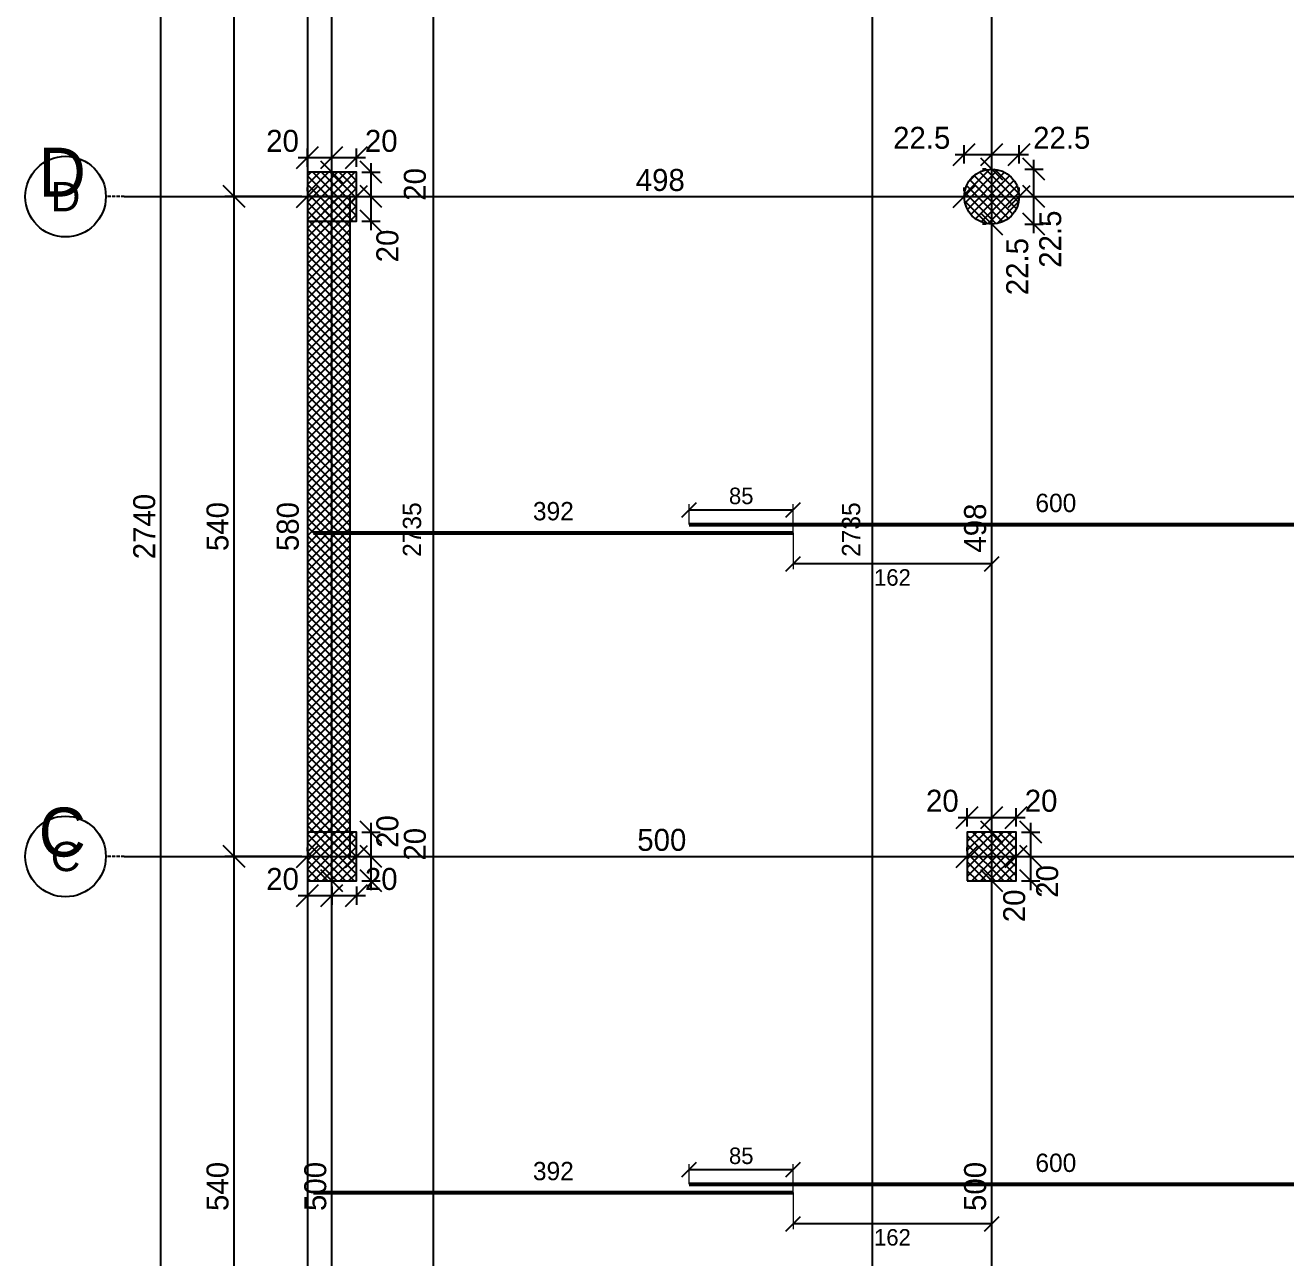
# Model space of a CAD drawing. Header units: centimetres. Extents: x -231 to 7431, y -4464 to 7215.
# Drawn here: x -231 to 801, y -3378 to -2370 of the extents above; entities that cross this region are included whole.
import ezdxf
from ezdxf.enums import TextEntityAlignment as Align

# ---------------------------------------------------------------- set-up
doc = ezdxf.new("R2010")
doc.units = ezdxf.units.CM
doc.linetypes.add('DASHDOT', pattern=[3.556, 2.54, -0.508, 0, -0.508])
for name, color, linetype in [('AXIS', 8, 'Continuous'), ('COLUMN', 3, 'Continuous'), ('FW_AXIS', 7, 'Continuous'), ('FW_COLUMN_HATCH', 8, 'Continuous'), ('FW_DIM', 7, 'Continuous'), ('FW_WALL_HATCH', 8, 'Continuous'), ('REB_TOP_MESH_X', 5, 'Continuous'), ('REB_TOP_MESH_X_AXDIM', 5, 'Continuous'), ('REB_TOP_MESH_X_LAP', 5, 'Continuous'), ('REB_TOP_MESH_X_RANGE', 5, 'Continuous'), ('SLAB', 7, 'Continuous'), ('WALL', 4, 'Continuous')]:
    doc.layers.add(name, color=color, linetype=linetype)
doc.styles.add('REBAR_TXT', font='arial.ttf')
doc.dimstyles.new('FW_DIM', dxfattribs={"dimtxt": 18, "dimasz": 9, "dimexe": 7.5, "dimexo": 4.5, "dimgap": 4.5, "dimtad": 1, "dimdec": 0, "dimtxsty": 'Standard', "dimtsz": 9, "dimcen": 2.5, "dimdle": 7.5, "dimclrd": 256, "dimclre": 256, "dimclrt": 7, "dimazin": 3, "dimtfac": 1, "dimtmove": 2, "dimatfit": 3})
doc.dimstyles.new('REBAR LAP', dxfattribs={"dimtxt": 13.5, "dimasz": 2.5, "dimexe": 4.5, "dimexo": 0, "dimgap": 4.5, "dimtad": 1, "dimdec": 0, "dimtxsty": 'Standard', "dimtsz": 6, "dimcen": 2.5, "dimclrd": 6, "dimclre": 6, "dimclrt": 7, "dimazin": 3, "dimtfac": 1, "dimtmove": 2, "dimatfit": 3, "dimlwd": 25, "dimlwe": 18})
doc.dimstyles.new('REBAR M-200', dxfattribs={"dimtxt": 15, "dimasz": 15, "dimexe": 25, "dimexo": 12.5, "dimgap": 10, "dimtad": 1, "dimdec": 0, "dimtxsty": 'Standard', "dimblk": 'NONE', "dimcen": 50, "dimse1": 1, "dimse2": 1, "dimclrd": 6, "dimclre": 6, "dimclrt": 7, "dimazin": 3, "dimtfac": 1, "dimtmove": 2, "dimatfit": 3, "dimldrblk": 'NONE', "dimlwd": 53})
doc.dimstyles.new('REBAR RANGE', dxfattribs={"dimtxt": 15, "dimasz": 2.5, "dimexe": 0, "dimexo": 0, "dimgap": 10, "dimtad": 1, "dimdec": 0, "dimtxsty": 'Standard', "dimtsz": 7.5, "dimcen": 2.5, "dimse1": 1, "dimse2": 1, "dimclrd": 6, "dimclre": 6, "dimclrt": 7, "dimazin": 3, "dimtfac": 1, "dimtmove": 2, "dimatfit": 3, "dimlwd": 25})

# ---------------------------------------------------------------- blocks, each defined once
blk = doc.blocks.new('*D1113')
at = {"color": 6, "lineweight": 53}
blk.add_line((5, -2785), (397.5, -2785), dxfattribs=at)
at = {"layer": 'Defpoints'}
for p in [(5, -2785), (5, -2785), (397.5, -2785)]:
    blk.add_point(p, dxfattribs=at)
at = {"layer": 'REB_TOP_MESH_X', "color": 7, "insert": (201.25, -2767.5), "char_height": 15, "attachment_point": 5}
blk.add_mtext('392', dxfattribs=at)
blk = doc.blocks.new('_NONE')
blk = doc.blocks.new('*D1114')
at = {"color": 6, "lineweight": 53}
blk.add_line((312.5, -2778.25), (912.5, -2778.25), dxfattribs=at)
at = {"layer": 'Defpoints'}
for p in [(312.5, -2778.25), (312.5, -2778.25), (912.5, -2778.25)]:
    blk.add_point(p, dxfattribs=at)
at = {"layer": 'REB_TOP_MESH_X', "color": 7, "insert": (612.5, -2760.75), "char_height": 15, "attachment_point": 5}
blk.add_mtext('600', dxfattribs=at)
blk = doc.blocks.new('_OBLIQUE')
at = {"color": 0, "linetype": 'BYBLOCK'}
blk.add_line((-0.5, -0.5), (0.5, 0.5), dxfattribs=at)
blk = doc.blocks.new('*D1116')
at = {"color": 6, "lineweight": 18}
for p, q in [((312.5, -2778.25), (312.5, -2761.75)), ((397.5, -2785), (397.5, -2761.75))]:
    blk.add_line(p, q, dxfattribs=at)
at = {"color": 6, "lineweight": 25}
blk.add_line((312.5, -2766.25), (397.5, -2766.25), dxfattribs=at)
at = {"layer": 'Defpoints'}
for p in [(312.5, -2766.25), (312.5, -2778.25), (397.5, -2785)]:
    blk.add_point(p, dxfattribs=at)
at = {"layer": 'REB_TOP_MESH_X_LAP', "color": 6, "xscale": 12, "yscale": 12}
for p in [(312.5, -2766.25), (397.5, -2766.25)]:
    blk.add_blockref('_OBLIQUE', p, dxfattribs=at)
at = {"layer": 'REB_TOP_MESH_X_LAP', "color": 7, "insert": (355, -2755), "char_height": 13.5, "attachment_point": 5}
blk.add_mtext('85', dxfattribs=at)
blk = doc.blocks.new('*D1117')
at = {"color": 6, "lineweight": 18}
for p, q in [((397.5, -2785), (397.5, -2815)), ((560, -2785), (560, -2815))]:
    blk.add_line(p, q, dxfattribs=at)
at = {"color": 6, "lineweight": 25}
blk.add_line((560, -2810.5), (397.5, -2810.5), dxfattribs=at)
at = {"layer": 'Defpoints'}
for p in [(397.5, -2785), (560, -2785), (560, -2810.5)]:
    blk.add_point(p, dxfattribs=at)
at = {"layer": 'REB_TOP_MESH_X_AXDIM', "color": 6, "xscale": 12, "yscale": 12}
for p in [(397.5, -2810.5), (560, -2810.5)]:
    blk.add_blockref('_OBLIQUE', p, dxfattribs=at)
at = {"layer": 'REB_TOP_MESH_X_AXDIM', "color": 7, "insert": (478.75, -2821.75), "char_height": 13.5, "attachment_point": 5}
blk.add_mtext('162', dxfattribs=at)
blk = doc.blocks.new('*D1127')
at = {"color": 6, "lineweight": 53}
blk.add_line((5, -3325), (397.5, -3325), dxfattribs=at)
at = {"layer": 'Defpoints'}
for p in [(5, -3325), (5, -3325), (397.5, -3325)]:
    blk.add_point(p, dxfattribs=at)
at = {"layer": 'REB_TOP_MESH_X', "color": 7, "insert": (201.25, -3307.5), "char_height": 15, "attachment_point": 5}
blk.add_mtext('392', dxfattribs=at)
blk = doc.blocks.new('*D1128')
at = {"color": 6, "lineweight": 53}
blk.add_line((312.5, -3318.25), (912.5, -3318.25), dxfattribs=at)
at = {"layer": 'Defpoints'}
for p in [(312.5, -3318.25), (312.5, -3318.25), (912.5, -3318.25)]:
    blk.add_point(p, dxfattribs=at)
at = {"layer": 'REB_TOP_MESH_X', "color": 7, "insert": (612.5, -3300.75), "char_height": 15, "attachment_point": 5}
blk.add_mtext('600', dxfattribs=at)
blk = doc.blocks.new('*D1133')
at = {"color": 6, "lineweight": 18}
for p, q in [((312.5, -3318.25), (312.5, -3301.75)), ((397.5, -3325), (397.5, -3301.75))]:
    blk.add_line(p, q, dxfattribs=at)
at = {"color": 6, "lineweight": 25}
blk.add_line((312.5, -3306.25), (397.5, -3306.25), dxfattribs=at)
at = {"layer": 'Defpoints'}
for p in [(312.5, -3306.25), (312.5, -3318.25), (397.5, -3325)]:
    blk.add_point(p, dxfattribs=at)
at = {"layer": 'REB_TOP_MESH_X_LAP', "color": 6, "xscale": 12, "yscale": 12}
for p in [(312.5, -3306.25), (397.5, -3306.25)]:
    blk.add_blockref('_OBLIQUE', p, dxfattribs=at)
at = {"layer": 'REB_TOP_MESH_X_LAP', "color": 7, "insert": (355, -3295), "char_height": 13.5, "attachment_point": 5}
blk.add_mtext('85', dxfattribs=at)
blk = doc.blocks.new('*D1134')
at = {"color": 6, "lineweight": 18}
for p, q in [((397.5, -3325), (397.5, -3355)), ((560, -3325), (560, -3355))]:
    blk.add_line(p, q, dxfattribs=at)
at = {"color": 6, "lineweight": 25}
blk.add_line((560, -3350.5), (397.5, -3350.5), dxfattribs=at)
at = {"layer": 'Defpoints'}
for p in [(397.5, -3325), (560, -3325), (560, -3350.5)]:
    blk.add_point(p, dxfattribs=at)
at = {"layer": 'REB_TOP_MESH_X_AXDIM', "color": 6, "xscale": 12, "yscale": 12}
for p in [(397.5, -3350.5), (560, -3350.5)]:
    blk.add_blockref('_OBLIQUE', p, dxfattribs=at)
at = {"layer": 'REB_TOP_MESH_X_AXDIM', "color": 7, "insert": (478.75, -3361.75), "char_height": 13.5, "attachment_point": 5}
blk.add_mtext('162', dxfattribs=at)
blk = doc.blocks.new('*D1156')
at = {"color": 6, "lineweight": 25}
blk.add_line((103.125, -4150), (103.125, -1415), dxfattribs=at)
at = {"layer": 'Defpoints'}
for p in [(103.125, -1415), (103.125, -4150), (103.125, -4150)]:
    blk.add_point(p, dxfattribs=at)
at = {"layer": 'REB_TOP_MESH_X_RANGE', "color": 6, "xscale": 15, "yscale": 15, "rotation": 90}
for p in [(103.125, -1415), (103.125, -4150)]:
    blk.add_blockref('_OBLIQUE', p, dxfattribs=at)
at = {"layer": 'REB_TOP_MESH_X_RANGE', "color": 7, "insert": (85.625, -2782.5), "char_height": 15, "attachment_point": 5, "rotation": 90}
blk.add_mtext('2735', dxfattribs=at)
blk = doc.blocks.new('*D1157')
at = {"color": 6, "lineweight": 25}
blk.add_line((462.5, -4150), (462.5, -1415), dxfattribs=at)
at = {"layer": 'Defpoints'}
for p in [(462.5, -1415), (462.5, -4150), (462.5, -4150)]:
    blk.add_point(p, dxfattribs=at)
at = {"layer": 'REB_TOP_MESH_X_RANGE', "color": 6, "xscale": 15, "yscale": 15, "rotation": 90}
for p in [(462.5, -1415), (462.5, -4150)]:
    blk.add_blockref('_OBLIQUE', p, dxfattribs=at)
at = {"layer": 'REB_TOP_MESH_X_RANGE', "color": 7, "insert": (445, -2782.5), "char_height": 15, "attachment_point": 5, "rotation": 90}
blk.add_mtext('2735', dxfattribs=at)
blk = doc.blocks.new('*D1189')
for p, q in [((-7.5, -3082), (27.5, -3082)), ((0, -3074.5), (0, -3089.5)), ((20, -3074.5), (20, -3089.5))]:
    blk.add_line(p, q)
at = {"layer": 'Defpoints'}
for p in [(0, -3070), (20, -3070), (0, -3082)]:
    blk.add_point(p, dxfattribs=at)
at = {"layer": 'FW_DIM', "xscale": 18, "yscale": 18}
for p in [(0, -3082), (20, -3082)]:
    blk.add_blockref('_OBLIQUE', p, dxfattribs=at)
at = {"layer": 'FW_DIM', "color": 7, "insert": (-20.4, -3068.5), "char_height": 18, "attachment_point": 5}
blk.add_mtext('20', dxfattribs=at)
blk = doc.blocks.new('*D1190')
for p, q in [((12.5, -3082), (47.5, -3082)), ((20, -3074.5), (20, -3089.5)), ((40, -3074.5), (40, -3089.5))]:
    blk.add_line(p, q)
at = {"layer": 'Defpoints'}
for p in [(20, -3070), (40, -3070), (20, -3082)]:
    blk.add_point(p, dxfattribs=at)
at = {"layer": 'FW_DIM', "xscale": 18, "yscale": 18}
for p in [(20, -3082), (40, -3082)]:
    blk.add_blockref('_OBLIQUE', p, dxfattribs=at)
at = {"layer": 'FW_DIM', "color": 7, "insert": (60.4, -3068.5), "char_height": 18, "attachment_point": 5}
blk.add_mtext('20', dxfattribs=at)
blk = doc.blocks.new('*D1191')
for p, q in [((52, -3077.5), (52, -3042.5)), ((44.5, -3050), (59.5, -3050)), ((44.5, -3070), (59.5, -3070))]:
    blk.add_line(p, q)
at = {"layer": 'Defpoints'}
for p in [(40, -3050), (40, -3070), (52, -3070)]:
    blk.add_point(p, dxfattribs=at)
at = {"layer": 'FW_DIM', "xscale": 18, "yscale": 18, "rotation": 90}
for p in [(52, -3050), (52, -3070)]:
    blk.add_blockref('_OBLIQUE', p, dxfattribs=at)
at = {"layer": 'FW_DIM', "color": 7, "insert": (65.5, -3029.6), "char_height": 18, "attachment_point": 5, "rotation": 90}
blk.add_mtext('20', dxfattribs=at)
blk = doc.blocks.new('*D1192')
for p, q in [((52, -3057.5), (52, -3022.5)), ((44.5, -3030), (59.5, -3030)), ((44.5, -3050), (59.5, -3050))]:
    blk.add_line(p, q)
at = {"layer": 'Defpoints'}
for p in [(40, -3030), (40, -3050), (52, -3050)]:
    blk.add_point(p, dxfattribs=at)
at = {"layer": 'FW_DIM', "xscale": 18, "yscale": 18, "rotation": 90}
for p in [(52, -3030), (52, -3050)]:
    blk.add_blockref('_OBLIQUE', p, dxfattribs=at)
at = {"layer": 'FW_DIM', "color": 7, "insert": (88, -3040), "char_height": 18, "attachment_point": 5, "rotation": 90}
blk.add_mtext('20', dxfattribs=at)
blk = doc.blocks.new('*D1193')
for p, q in [((0, -2485.5), (0, -2470.5)), ((20, -2485.5), (20, -2470.5)), ((-7.5, -2478), (27.5, -2478))]:
    blk.add_line(p, q)
at = {"layer": 'Defpoints'}
for p in [(0, -2478), (0, -2490), (20, -2490)]:
    blk.add_point(p, dxfattribs=at)
at = {"layer": 'FW_DIM', "xscale": 18, "yscale": 18}
for p in [(0, -2478), (20, -2478)]:
    blk.add_blockref('_OBLIQUE', p, dxfattribs=at)
at = {"layer": 'FW_DIM', "color": 7, "insert": (-20.4, -2464.5), "char_height": 18, "attachment_point": 5}
blk.add_mtext('20', dxfattribs=at)
blk = doc.blocks.new('*D1194')
for p, q in [((20, -2485.5), (20, -2470.5)), ((40, -2485.5), (40, -2470.5)), ((12.5, -2478), (47.5, -2478))]:
    blk.add_line(p, q)
at = {"layer": 'Defpoints'}
for p in [(20, -2478), (20, -2490), (40, -2490)]:
    blk.add_point(p, dxfattribs=at)
at = {"layer": 'FW_DIM', "xscale": 18, "yscale": 18}
for p in [(20, -2478), (40, -2478)]:
    blk.add_blockref('_OBLIQUE', p, dxfattribs=at)
at = {"layer": 'FW_DIM', "color": 7, "insert": (60.4, -2464.5), "char_height": 18, "attachment_point": 5}
blk.add_mtext('20', dxfattribs=at)
blk = doc.blocks.new('*D1195')
for p, q in [((52, -2537.5), (52, -2502.5)), ((44.5, -2510), (59.5, -2510)), ((44.5, -2530), (59.5, -2530))]:
    blk.add_line(p, q)
at = {"layer": 'Defpoints'}
for p in [(40, -2510), (40, -2530), (52, -2530)]:
    blk.add_point(p, dxfattribs=at)
at = {"layer": 'FW_DIM', "xscale": 18, "yscale": 18, "rotation": 90}
for p in [(52, -2510), (52, -2530)]:
    blk.add_blockref('_OBLIQUE', p, dxfattribs=at)
at = {"layer": 'FW_DIM', "color": 7, "insert": (65.5, -2550.4), "char_height": 18, "attachment_point": 5, "rotation": 90}
blk.add_mtext('20', dxfattribs=at)
blk = doc.blocks.new('*D1196')
for p, q in [((52, -2517.5), (52, -2482.5)), ((44.5, -2490), (59.5, -2490)), ((44.5, -2510), (59.5, -2510))]:
    blk.add_line(p, q)
at = {"layer": 'Defpoints'}
for p in [(40, -2490), (40, -2510), (52, -2510)]:
    blk.add_point(p, dxfattribs=at)
at = {"layer": 'FW_DIM', "xscale": 18, "yscale": 18, "rotation": 90}
for p in [(52, -2490), (52, -2510)]:
    blk.add_blockref('_OBLIQUE', p, dxfattribs=at)
at = {"layer": 'FW_DIM', "color": 7, "insert": (88, -2500), "char_height": 18, "attachment_point": 5, "rotation": 90}
blk.add_mtext('20', dxfattribs=at)
blk = doc.blocks.new('*D1213')
for p, q in [((540, -3025.5), (540, -3010.5)), ((560, -3025.5), (560, -3010.5)), ((532.5, -3018), (567.5, -3018))]:
    blk.add_line(p, q)
at = {"layer": 'Defpoints'}
for p in [(540, -3018), (540, -3030), (560, -3030)]:
    blk.add_point(p, dxfattribs=at)
at = {"layer": 'FW_DIM', "xscale": 18, "yscale": 18}
for p in [(540, -3018), (560, -3018)]:
    blk.add_blockref('_OBLIQUE', p, dxfattribs=at)
at = {"layer": 'FW_DIM', "color": 7, "insert": (519.6, -3004.5), "char_height": 18, "attachment_point": 5}
blk.add_mtext('20', dxfattribs=at)
blk = doc.blocks.new('*D1214')
for p, q in [((560, -3025.5), (560, -3010.5)), ((580, -3025.5), (580, -3010.5)), ((552.5, -3018), (587.5, -3018))]:
    blk.add_line(p, q)
at = {"layer": 'Defpoints'}
for p in [(560, -3018), (560, -3030), (580, -3030)]:
    blk.add_point(p, dxfattribs=at)
at = {"layer": 'FW_DIM', "xscale": 18, "yscale": 18}
for p in [(560, -3018), (580, -3018)]:
    blk.add_blockref('_OBLIQUE', p, dxfattribs=at)
at = {"layer": 'FW_DIM', "color": 7, "insert": (600.4, -3004.5), "char_height": 18, "attachment_point": 5}
blk.add_mtext('20', dxfattribs=at)
blk = doc.blocks.new('*D1215')
for p, q in [((592, -3077.5), (592, -3042.5)), ((584.5, -3050), (599.5, -3050)), ((584.5, -3070), (599.5, -3070))]:
    blk.add_line(p, q)
at = {"layer": 'Defpoints'}
for p in [(580, -3050), (580, -3070), (592, -3070)]:
    blk.add_point(p, dxfattribs=at)
at = {"layer": 'FW_DIM', "xscale": 18, "yscale": 18, "rotation": 90}
for p in [(592, -3050), (592, -3070)]:
    blk.add_blockref('_OBLIQUE', p, dxfattribs=at)
at = {"layer": 'FW_DIM', "color": 7, "insert": (578.5, -3090.4), "char_height": 18, "attachment_point": 5, "rotation": 90}
blk.add_mtext('20', dxfattribs=at)
blk = doc.blocks.new('*D1216')
for p, q in [((592, -3057.5), (592, -3022.5)), ((584.5, -3030), (599.5, -3030)), ((584.5, -3050), (599.5, -3050))]:
    blk.add_line(p, q)
at = {"layer": 'Defpoints'}
for p in [(580, -3030), (580, -3050), (592, -3050)]:
    blk.add_point(p, dxfattribs=at)
at = {"layer": 'FW_DIM', "xscale": 18, "yscale": 18, "rotation": 90}
for p in [(592, -3030), (592, -3050)]:
    blk.add_blockref('_OBLIQUE', p, dxfattribs=at)
at = {"layer": 'FW_DIM', "color": 7, "insert": (605.5, -3070.4), "char_height": 18, "attachment_point": 5, "rotation": 90}
blk.add_mtext('20', dxfattribs=at)
blk = doc.blocks.new('*D1217')
for p, q in [((530, -2475.5), (567.5, -2475.5)), ((537.5, -2483), (537.5, -2468)), ((560, -2483), (560, -2468))]:
    blk.add_line(p, q)
at = {"layer": 'Defpoints'}
for p in [(537.5, -2475.5), (537.5, -2487.5), (560, -2487.5)]:
    blk.add_point(p, dxfattribs=at)
at = {"layer": 'FW_DIM', "xscale": 18, "yscale": 18}
for p in [(537.5, -2475.5), (560, -2475.5)]:
    blk.add_blockref('_OBLIQUE', p, dxfattribs=at)
at = {"layer": 'FW_DIM', "color": 7, "insert": (502.7, -2462), "char_height": 18, "attachment_point": 5}
blk.add_mtext('22.5', dxfattribs=at)
blk = doc.blocks.new('*D1218')
for p, q in [((552.5, -2475.5), (590, -2475.5)), ((560, -2483), (560, -2468)), ((582.5, -2483), (582.5, -2468))]:
    blk.add_line(p, q)
at = {"layer": 'Defpoints'}
for p in [(560, -2475.5), (560, -2487.5), (582.5, -2487.5)]:
    blk.add_point(p, dxfattribs=at)
at = {"layer": 'FW_DIM', "xscale": 18, "yscale": 18}
for p in [(560, -2475.5), (582.5, -2475.5)]:
    blk.add_blockref('_OBLIQUE', p, dxfattribs=at)
at = {"layer": 'FW_DIM', "color": 7, "insert": (617.3, -2462), "char_height": 18, "attachment_point": 5}
blk.add_mtext('22.5', dxfattribs=at)
blk = doc.blocks.new('*D1219')
for p, q in [((594.5, -2540), (594.5, -2502.5)), ((587, -2510), (602, -2510)), ((587, -2532.5), (602, -2532.5))]:
    blk.add_line(p, q)
at = {"layer": 'Defpoints'}
for p in [(582.5, -2510), (582.5, -2532.5), (594.5, -2532.5)]:
    blk.add_point(p, dxfattribs=at)
at = {"layer": 'FW_DIM', "xscale": 18, "yscale": 18, "rotation": 90}
for p in [(594.5, -2510), (594.5, -2532.5)]:
    blk.add_blockref('_OBLIQUE', p, dxfattribs=at)
at = {"layer": 'FW_DIM', "color": 7, "insert": (581, -2567.3), "char_height": 18, "attachment_point": 5, "rotation": 90}
blk.add_mtext('22.5', dxfattribs=at)
blk = doc.blocks.new('*D1220')
for p, q in [((594.5, -2517.5), (594.5, -2480)), ((587, -2487.5), (602, -2487.5)), ((587, -2510), (602, -2510))]:
    blk.add_line(p, q)
at = {"layer": 'Defpoints'}
for p in [(582.5, -2487.5), (582.5, -2510), (594.5, -2510)]:
    blk.add_point(p, dxfattribs=at)
at = {"layer": 'FW_DIM', "xscale": 18, "yscale": 18, "rotation": 90}
for p in [(594.5, -2487.5), (594.5, -2510)]:
    blk.add_blockref('_OBLIQUE', p, dxfattribs=at)
at = {"layer": 'FW_DIM', "color": 7, "insert": (608, -2544.8), "char_height": 18, "attachment_point": 5, "rotation": 90}
blk.add_mtext('22.5', dxfattribs=at)
blk = doc.blocks.new('*D1331')
for p, q in [((0, -3045.5), (0, -3042.5)), ((40, -3045.5), (40, -3042.5)), ((-7.5, -3050), (47.5, -3050))]:
    blk.add_line(p, q)
at = {"layer": 'Defpoints'}
for p in [(0, -3050), (0, -3050), (40, -3050)]:
    blk.add_point(p, dxfattribs=at)
at = {"layer": 'FW_DIM', "xscale": 18, "yscale": 18}
for p in [(0, -3050), (40, -3050)]:
    blk.add_blockref('_OBLIQUE', p, dxfattribs=at)
blk = doc.blocks.new('*D1332')
for p, q in [((40, -3045.5), (40, -3042.5)), ((540, -3045.5), (540, -3042.5)), ((32.5, -3050), (547.5, -3050))]:
    blk.add_line(p, q)
at = {"layer": 'Defpoints'}
for p in [(40, -3050), (40, -3050), (540, -3050)]:
    blk.add_point(p, dxfattribs=at)
at = {"layer": 'FW_DIM', "xscale": 18, "yscale": 18}
for p in [(40, -3050), (540, -3050)]:
    blk.add_blockref('_OBLIQUE', p, dxfattribs=at)
at = {"layer": 'FW_DIM', "color": 7, "insert": (290, -3036.5), "char_height": 18, "attachment_point": 5}
blk.add_mtext('500', dxfattribs=at)
blk = doc.blocks.new('*D1333')
for p, q in [((540, -3045.5), (540, -3042.5)), ((580, -3045.5), (580, -3042.5)), ((532.5, -3050), (587.5, -3050))]:
    blk.add_line(p, q)
at = {"layer": 'Defpoints'}
for p in [(540, -3050), (540, -3050), (580, -3050)]:
    blk.add_point(p, dxfattribs=at)
at = {"layer": 'FW_DIM', "xscale": 18, "yscale": 18}
for p in [(540, -3050), (580, -3050)]:
    blk.add_blockref('_OBLIQUE', p, dxfattribs=at)
blk = doc.blocks.new('*D1334')
for p, q in [((580, -3045.5), (580, -3042.5)), ((1087.5, -3045.5), (1087.5, -3042.5)), ((572.5, -3050), (1095, -3050))]:
    blk.add_line(p, q)
at = {"layer": 'Defpoints'}
for p in [(580, -3050), (580, -3050), (1087.5, -3050)]:
    blk.add_point(p, dxfattribs=at)
at = {"layer": 'FW_DIM', "xscale": 18, "yscale": 18}
for p in [(580, -3050), (1087.5, -3050)]:
    blk.add_blockref('_OBLIQUE', p, dxfattribs=at)
at = {"layer": 'FW_DIM', "color": 7, "insert": (833.75, -3036.5), "char_height": 18, "attachment_point": 5}
blk.add_mtext('508', dxfattribs=at)
blk = doc.blocks.new('*D1340')
for p, q in [((0, -2505.5), (0, -2502.5)), ((40, -2505.5), (40, -2502.5)), ((-7.5, -2510), (47.5, -2510))]:
    blk.add_line(p, q)
at = {"layer": 'Defpoints'}
for p in [(0, -2510), (0, -2510), (40, -2510)]:
    blk.add_point(p, dxfattribs=at)
at = {"layer": 'FW_DIM', "xscale": 18, "yscale": 18}
for p in [(0, -2510), (40, -2510)]:
    blk.add_blockref('_OBLIQUE', p, dxfattribs=at)
blk = doc.blocks.new('*D1341')
for p, q in [((40, -2505.5), (40, -2502.5)), ((537.5, -2505.5), (537.5, -2502.5)), ((32.5, -2510), (545, -2510))]:
    blk.add_line(p, q)
at = {"layer": 'Defpoints'}
for p in [(40, -2510), (40, -2510), (537.5, -2510)]:
    blk.add_point(p, dxfattribs=at)
at = {"layer": 'FW_DIM', "xscale": 18, "yscale": 18}
for p in [(40, -2510), (537.5, -2510)]:
    blk.add_blockref('_OBLIQUE', p, dxfattribs=at)
at = {"layer": 'FW_DIM', "color": 7, "insert": (288.75, -2496.5), "char_height": 18, "attachment_point": 5}
blk.add_mtext('498', dxfattribs=at)
blk = doc.blocks.new('*D1342')
for p, q in [((537.5, -2505.5), (537.5, -2502.5)), ((582.5, -2505.5), (582.5, -2502.5)), ((530, -2510), (590, -2510))]:
    blk.add_line(p, q)
at = {"layer": 'Defpoints'}
for p in [(537.5, -2510), (537.5, -2510), (582.5, -2510)]:
    blk.add_point(p, dxfattribs=at)
at = {"layer": 'FW_DIM', "xscale": 18, "yscale": 18}
for p in [(537.5, -2510), (582.5, -2510)]:
    blk.add_blockref('_OBLIQUE', p, dxfattribs=at)
blk = doc.blocks.new('*D1343')
for p, q in [((582.5, -2505.5), (582.5, -2502.5)), ((1087.5, -2505.5), (1087.5, -2502.5)), ((575, -2510), (1095, -2510))]:
    blk.add_line(p, q)
at = {"layer": 'Defpoints'}
for p in [(582.5, -2510), (582.5, -2510), (1087.5, -2510)]:
    blk.add_point(p, dxfattribs=at)
at = {"layer": 'FW_DIM', "xscale": 18, "yscale": 18}
for p in [(582.5, -2510), (1087.5, -2510)]:
    blk.add_blockref('_OBLIQUE', p, dxfattribs=at)
at = {"layer": 'FW_DIM', "color": 7, "insert": (835, -2496.5), "char_height": 18, "attachment_point": 5}
blk.add_mtext('505', dxfattribs=at)
blk = doc.blocks.new('*D1374')
for p, q in [((20, -3577.5), (20, -3062.5)), ((15.5, -3070), (12.5, -3070)), ((15.5, -3570), (12.5, -3570))]:
    blk.add_line(p, q)
at = {"layer": 'Defpoints'}
for p in [(20, -3070), (20, -3570), (20, -3570)]:
    blk.add_point(p, dxfattribs=at)
at = {"layer": 'FW_DIM', "xscale": 18, "yscale": 18, "rotation": 90}
for p in [(20, -3070), (20, -3570)]:
    blk.add_blockref('_OBLIQUE', p, dxfattribs=at)
at = {"layer": 'FW_DIM', "color": 7, "insert": (6.5, -3320), "char_height": 18, "attachment_point": 5, "rotation": 90}
blk.add_mtext('500', dxfattribs=at)
blk = doc.blocks.new('*D1375')
for p, q in [((20, -3077.5), (20, -2482.5)), ((15.5, -2490), (12.5, -2490)), ((15.5, -3070), (12.5, -3070))]:
    blk.add_line(p, q)
at = {"layer": 'Defpoints'}
for p in [(20, -2490), (20, -3070), (20, -3070)]:
    blk.add_point(p, dxfattribs=at)
at = {"layer": 'FW_DIM', "xscale": 18, "yscale": 18, "rotation": 90}
for p in [(20, -2490), (20, -3070)]:
    blk.add_blockref('_OBLIQUE', p, dxfattribs=at)
at = {"layer": 'FW_DIM', "color": 7, "insert": (-16, -2780), "char_height": 18, "attachment_point": 5, "rotation": 90}
blk.add_mtext('580', dxfattribs=at)
blk = doc.blocks.new('*D1376')
for p, q in [((15.5, -1990), (12.5, -1990)), ((20, -2497.5), (20, -1982.5)), ((15.5, -2490), (12.5, -2490))]:
    blk.add_line(p, q)
at = {"layer": 'Defpoints'}
for p in [(20, -1990), (20, -2490), (20, -2490)]:
    blk.add_point(p, dxfattribs=at)
at = {"layer": 'FW_DIM', "xscale": 18, "yscale": 18, "rotation": 90}
for p in [(20, -1990), (20, -2490)]:
    blk.add_blockref('_OBLIQUE', p, dxfattribs=at)
at = {"layer": 'FW_DIM', "color": 7, "insert": (6.5, -2240), "char_height": 18, "attachment_point": 5, "rotation": 90}
blk.add_mtext('500', dxfattribs=at)
blk = doc.blocks.new('*D1383')
for p, q in [((560, -3577.5), (560, -3062.5)), ((555.5, -3070), (552.5, -3070)), ((555.5, -3570), (552.5, -3570))]:
    blk.add_line(p, q)
at = {"layer": 'Defpoints'}
for p in [(560, -3070), (560, -3570), (560, -3570)]:
    blk.add_point(p, dxfattribs=at)
at = {"layer": 'FW_DIM', "xscale": 18, "yscale": 18, "rotation": 90}
for p in [(560, -3070), (560, -3570)]:
    blk.add_blockref('_OBLIQUE', p, dxfattribs=at)
at = {"layer": 'FW_DIM', "color": 7, "insert": (546.5, -3320), "char_height": 18, "attachment_point": 5, "rotation": 90}
blk.add_mtext('500', dxfattribs=at)
blk = doc.blocks.new('*D1384')
for p, q in [((560, -3077.5), (560, -3022.5)), ((555.5, -3030), (552.5, -3030)), ((555.5, -3070), (552.5, -3070))]:
    blk.add_line(p, q)
at = {"layer": 'Defpoints'}
for p in [(560, -3030), (560, -3070), (560, -3070)]:
    blk.add_point(p, dxfattribs=at)
at = {"layer": 'FW_DIM', "xscale": 18, "yscale": 18, "rotation": 90}
for p in [(560, -3030), (560, -3070)]:
    blk.add_blockref('_OBLIQUE', p, dxfattribs=at)
blk = doc.blocks.new('*D1385')
for p, q in [((560, -3037.5), (560, -2525)), ((555.5, -2532.5), (552.5, -2532.5)), ((555.5, -3030), (552.5, -3030))]:
    blk.add_line(p, q)
at = {"layer": 'Defpoints'}
for p in [(560, -2532.5), (560, -3030), (560, -3030)]:
    blk.add_point(p, dxfattribs=at)
at = {"layer": 'FW_DIM', "xscale": 18, "yscale": 18, "rotation": 90}
for p in [(560, -2532.5), (560, -3030)]:
    blk.add_blockref('_OBLIQUE', p, dxfattribs=at)
at = {"layer": 'FW_DIM', "color": 7, "insert": (546.5, -2781.25), "char_height": 18, "attachment_point": 5, "rotation": 90}
blk.add_mtext('498', dxfattribs=at)
blk = doc.blocks.new('*D1386')
for p, q in [((560, -2540), (560, -2480)), ((555.5, -2487.5), (552.5, -2487.5)), ((555.5, -2532.5), (552.5, -2532.5))]:
    blk.add_line(p, q)
at = {"layer": 'Defpoints'}
for p in [(560, -2487.5), (560, -2532.5), (560, -2532.5)]:
    blk.add_point(p, dxfattribs=at)
at = {"layer": 'FW_DIM', "xscale": 18, "yscale": 18, "rotation": 90}
for p in [(560, -2487.5), (560, -2532.5)]:
    blk.add_blockref('_OBLIQUE', p, dxfattribs=at)
blk = doc.blocks.new('*D1387')
for p, q in [((555.5, -1990), (552.5, -1990)), ((560, -2495), (560, -1982.5)), ((555.5, -2487.5), (552.5, -2487.5))]:
    blk.add_line(p, q)
at = {"layer": 'Defpoints'}
for p in [(560, -1990), (560, -2487.5), (560, -2487.5)]:
    blk.add_point(p, dxfattribs=at)
at = {"layer": 'FW_DIM', "xscale": 18, "yscale": 18, "rotation": 90}
for p in [(560, -1990), (560, -2487.5)]:
    blk.add_blockref('_OBLIQUE', p, dxfattribs=at)
at = {"layer": 'FW_DIM', "color": 7, "insert": (546.5, -2238.75), "char_height": 18, "attachment_point": 5, "rotation": 90}
blk.add_mtext('498', dxfattribs=at)
blk = doc.blocks.new('*D1450')
for p, q in [((-60, -3597.5), (-60, -3042.5)), ((-4.5, -3050), (-67.5, -3050)), ((-4.5, -3590), (-67.5, -3590))]:
    blk.add_line(p, q)
at = {"layer": 'Defpoints'}
for p in [(0, -3050), (-60, -3590), (0, -3590)]:
    blk.add_point(p, dxfattribs=at)
at = {"layer": 'FW_DIM', "xscale": 18, "yscale": 18, "rotation": 90}
for p in [(-60, -3050), (-60, -3590)]:
    blk.add_blockref('_OBLIQUE', p, dxfattribs=at)
at = {"layer": 'FW_DIM', "color": 7, "insert": (-73.5, -3320), "char_height": 18, "attachment_point": 5, "rotation": 90}
blk.add_mtext('540', dxfattribs=at)
blk = doc.blocks.new('*D1451')
for p, q in [((-60, -3057.5), (-60, -2502.5)), ((-4.5, -2510), (-67.5, -2510)), ((-4.5, -3050), (-67.5, -3050))]:
    blk.add_line(p, q)
at = {"layer": 'Defpoints'}
for p in [(0, -2510), (-60, -3050), (0, -3050)]:
    blk.add_point(p, dxfattribs=at)
at = {"layer": 'FW_DIM', "xscale": 18, "yscale": 18, "rotation": 90}
for p in [(-60, -2510), (-60, -3050)]:
    blk.add_blockref('_OBLIQUE', p, dxfattribs=at)
at = {"layer": 'FW_DIM', "color": 7, "insert": (-73.5, -2780), "char_height": 18, "attachment_point": 5, "rotation": 90}
blk.add_mtext('540', dxfattribs=at)
blk = doc.blocks.new('*D1452')
for p, q in [((-4.5, -1970), (-67.5, -1970)), ((-60, -2517.5), (-60, -1962.5)), ((-4.5, -2510), (-67.5, -2510))]:
    blk.add_line(p, q)
at = {"layer": 'Defpoints'}
for p in [(0, -1970), (-60, -2510), (0, -2510)]:
    blk.add_point(p, dxfattribs=at)
at = {"layer": 'FW_DIM', "xscale": 18, "yscale": 18, "rotation": 90}
for p in [(-60, -1970), (-60, -2510)]:
    blk.add_blockref('_OBLIQUE', p, dxfattribs=at)
at = {"layer": 'FW_DIM', "color": 7, "insert": (-73.5, -2240), "char_height": 18, "attachment_point": 5, "rotation": 90}
blk.add_mtext('540', dxfattribs=at)
blk = doc.blocks.new('*D1462')
for p, q in [((-120, -4157.5), (-120, -1402.5)), ((-4.5, -1410), (-127.5, -1410)), ((-4.5, -4150), (-127.5, -4150))]:
    blk.add_line(p, q)
at = {"layer": 'Defpoints'}
for p in [(0, -1410), (-120, -4150), (0, -4150)]:
    blk.add_point(p, dxfattribs=at)
at = {"layer": 'FW_DIM', "xscale": 18, "yscale": 18, "rotation": 90}
for p in [(-120, -1410), (-120, -4150)]:
    blk.add_blockref('_OBLIQUE', p, dxfattribs=at)
at = {"layer": 'FW_DIM', "color": 7, "insert": (-133.5, -2780), "char_height": 18, "attachment_point": 5, "rotation": 90}
blk.add_mtext('2740', dxfattribs=at)

msp = doc.modelspace()

# ---------------------------------------------------------------- hatches: boundary and pattern name
at = {"layer": 'FW_COLUMN_HATCH'}
h = msp.add_hatch(dxfattribs=at)
h.set_pattern_fill('ANSI37', scale=1.6)
h.paths.add_polyline_path([(0, -2530), (0, -2490), (40, -2490), (40, -2530), (0, -2530)])
h = msp.add_hatch(dxfattribs=at)
h.set_pattern_fill('ANSI37', scale=1.6)
h.paths.add_polyline_path([(582.5, -2510), (582.4, -2512.3), (582, -2514.5), (581.5, -2516.7), (580.7, -2518.8), (579.8, -2520.7), (578.7, -2522.6), (577.4, -2524.3), (575.9, -2525.9), (574.3, -2527.4), (572.6, -2528.7), (570.7, -2529.8), (568.8, -2530.7), (566.7, -2531.5), (564.5, -2532), (562.3, -2532.4), (560, -2532.5), (557.7, -2532.4), (555.5, -2532), (553.3, -2531.5), (551.2, -2530.7), (549.3, -2529.8), (547.4, -2528.7), (545.7, -2527.4), (544.1, -2525.9), (542.6, -2524.3), (541.3, -2522.6), (540.2, -2520.7), (539.3, -2518.8), (538.5, -2516.7), (538, -2514.5), (537.6, -2512.3), (537.5, -2510), (537.6, -2507.7), (538, -2505.5), (538.5, -2503.3), (539.3, -2501.2), (540.2, -2499.3), (541.3, -2497.4), (542.6, -2495.7), (544.1, -2494.1), (545.7, -2492.6), (547.4, -2491.3), (549.3, -2490.2), (551.2, -2489.3), (553.3, -2488.5), (555.5, -2488), (557.7, -2487.6), (560, -2487.5), (562.3, -2487.6), (564.5, -2488), (566.7, -2488.5), (568.8, -2489.3), (570.7, -2490.2), (572.6, -2491.3), (574.3, -2492.6), (575.9, -2494.1), (577.4, -2495.7), (578.7, -2497.4), (579.8, -2499.3), (580.7, -2501.2), (581.5, -2503.3), (582, -2505.5), (582.4, -2507.7), (582.5, -2510)])
h = msp.add_hatch(dxfattribs=at)
h.set_pattern_fill('ANSI37', scale=1.6)
h.paths.add_polyline_path([(0, -3070), (0, -3030), (40, -3030), (40, -3070), (0, -3070)])
h = msp.add_hatch(dxfattribs=at)
h.set_pattern_fill('ANSI37', scale=1.6)
h.paths.add_polyline_path([(540, -3070), (540, -3030), (580, -3030), (580, -3070), (540, -3070)])
at = {"layer": 'FW_WALL_HATCH'}
h = msp.add_hatch(dxfattribs=at)
h.set_pattern_fill('ANSI37', scale=1.6)
h.paths.add_polyline_path([(35, -3050), (0, -3050), (0, -2510), (35, -2510), (35, -3050)])

# ---------------------------------------------------------------- linework, layer by layer
at = {"layer": 'AXIS'}
for p, q in [((20, -4300), (20, -1260)), ((560, -4300), (560, -1260)), ((-150, -2510), (2890, -2510)), ((-150, -3050), (2890, -3050))]:
    msp.add_line(p, q, dxfattribs=at)
at = {"layer": 'COLUMN'}
for points in [[(0, -2530), (40, -2530), (40, -2490), (0, -2490)], [(0, -3070), (40, -3070), (40, -3030), (0, -3030)], [(540, -3070), (580, -3070), (580, -3030), (540, -3030)]]:
    msp.add_lwpolyline(points, close=True, dxfattribs=at)
msp.add_circle((560, -2510), 22.5, dxfattribs=at)
at = {"layer": 'FW_AXIS', "linetype": 'DASHDOT'}
for p, q in [((-150, -2510), (-165, -2510)), ((-150, -3050), (-165, -3050))]:
    msp.add_line(p, q, dxfattribs=at)
at = {"layer": 'FW_AXIS'}
for centre in [(-198, -2510), (-198, -3050)]:
    msp.add_circle(centre, 33, dxfattribs=at)
at = {"layer": 'SLAB'}
msp.add_lwpolyline([(0, -4150), (2740, -4150), (2740, -1410), (0, -1410)], close=True, dxfattribs=at)
at = {"layer": 'WALL'}
msp.add_lwpolyline([(0, -3050), (35, -3050), (35, -2510), (0, -2510)], close=True, dxfattribs=at)

# ---------------------------------------------------------------- texts
at = {"layer": 'AXIS'}
for s, p in [('D', (-220, -2510)), ('C', (-220, -3050))]:
    msp.add_text(s, height=40, dxfattribs=at).set_placement(p)
at = {"layer": 'FW_AXIS', "color": 7, "style": 'REBAR_TXT'}
for s, p in [('D', (-198, -2510)), ('C', (-198, -3050))]:
    msp.add_text(s, height=24, dxfattribs=at).set_placement(p, align=Align.MIDDLE_CENTER)

# ---------------------------------------------------------------- dimensions: what is measured, and where the dimension line sits
at = {"layer": 'FW_DIM'}
for base, p1, p2, picture, middle in [((-120, -4150), (0, -4150), (0, -1410), '*D1462', (-133.5, -2780)), ((-60, -2510), (0, -2510), (0, -1970), '*D1452', (-73.5, -2240)), ((-60, -3050), (0, -3050), (0, -2510), '*D1451', (-73.5, -2780)), ((-60, -3590), (0, -3590), (0, -3050), '*D1450', (-73.5, -3320))]:
    dim = msp.add_linear_dim(base=base, p1=p1, p2=p2, angle=90, dimstyle='FW_DIM', dxfattribs=at)
    dim.commit()
    dim.dimension.update_dxf_attribs({"geometry": picture, "text_midpoint": middle})
for base, p1, p2, text, picture, middle in [((20, -2490), (20, -2490), (20, -1990), '500', '*D1376', (6.5, -2240)), ((560, -2487.5), (560, -2487.5), (560, -1990), '498', '*D1387', (546.5, -2238.8)), ((20, -3070), (20, -3070), (20, -2490), '580', '*D1375', (-16, -2780)), ((52, -2510), (40, -2510), (40, -2490), '20', '*D1196', (88, -2500)), ((560, -2532.5), (560, -2532.5), (560, -2487.5), ' ', '*D1386', (560, -2510)), ((594.5, -2510), (582.5, -2510), (582.5, -2487.5), '22.5', '*D1220', (608, -2544.8)), ((52, -2530), (40, -2530), (40, -2510), '20', '*D1195', (65.5, -2550.4)), ((594.5, -2532.5), (582.5, -2532.5), (582.5, -2510), '22.5', '*D1219', (581, -2567.3)), ((560, -3030), (560, -3030), (560, -2532.5), '498', '*D1385', (546.5, -2781.2)), ((52, -3070), (40, -3070), (40, -3050), '20', '*D1191', (65.5, -3029.6)), ((52, -3050), (40, -3050), (40, -3030), '20', '*D1192', (88, -3040)), ((560, -3070), (560, -3070), (560, -3030), ' ', '*D1384', (560, -3050)), ((592, -3050), (580, -3050), (580, -3030), '20', '*D1216', (605.5, -3070.4)), ((592, -3070), (580, -3070), (580, -3050), '20', '*D1215', (578.5, -3090.4)), ((20, -3570), (20, -3570), (20, -3070), '500', '*D1374', (6.5, -3320)), ((560, -3570), (560, -3570), (560, -3070), '500', '*D1383', (546.5, -3320))]:
    dim = msp.add_linear_dim(base=base, p1=p1, p2=p2, angle=90, text=text, dimstyle='FW_DIM', override={"dimtmove": 2}, dxfattribs=at)
    dim.commit()
    dim.dimension.update_dxf_attribs({"geometry": picture, "text_midpoint": middle, "dimtype": 160})
for base, p1, p2, text, picture, middle in [((0, -2478), (0, -2490), (20, -2490), '20', '*D1193', (-20.4, -2464.5)), ((20, -2478), (20, -2490), (40, -2490), '20', '*D1194', (60.4, -2464.5)), ((537.5, -2475.5), (537.5, -2487.5), (560, -2487.5), '22.5', '*D1217', (502.7, -2462)), ((560, -2475.5), (560, -2487.5), (582.5, -2487.5), '22.5', '*D1218', (617.3, -2462)), ((40, -2510), (40, -2510), (537.5, -2510), '498', '*D1341', (288.8, -2496.5)), ((582.5, -2510), (582.5, -2510), (1087.5, -2510), '505', '*D1343', (835, -2496.5)), ((0, -2510), (0, -2510), (40, -2510), ' ', '*D1340', (20, -2510)), ((537.5, -2510), (537.5, -2510), (582.5, -2510), ' ', '*D1342', (560, -2510)), ((540, -3018), (540, -3030), (560, -3030), '20', '*D1213', (519.6, -3004.5)), ((560, -3018), (560, -3030), (580, -3030), '20', '*D1214', (600.4, -3004.5)), ((40, -3050), (40, -3050), (540, -3050), '500', '*D1332', (290, -3036.5)), ((580, -3050), (580, -3050), (1087.5, -3050), '508', '*D1334', (833.8, -3036.5)), ((0, -3050), (0, -3050), (40, -3050), ' ', '*D1331', (20, -3050)), ((540, -3050), (540, -3050), (580, -3050), ' ', '*D1333', (560, -3050)), ((0, -3082), (0, -3070), (20, -3070), '20', '*D1189', (-20.4, -3068.5)), ((20, -3082), (20, -3070), (40, -3070), '20', '*D1190', (60.4, -3068.5))]:
    dim = msp.add_linear_dim(base=base, p1=p1, p2=p2, text=text, dimstyle='FW_DIM', override={"dimtmove": 2}, dxfattribs=at)
    dim.commit()
    dim.dimension.update_dxf_attribs({"geometry": picture, "text_midpoint": middle, "dimtype": 160})
at = {"layer": 'REB_TOP_MESH_X'}
for base, p1, p2, picture, middle in [((312.5, -2778.2), (312.5, -2778.2), (912.5, -2778.2), '*D1114', (612.5, -2760.8)), ((5, -2785), (5, -2785), (397.5, -2785), '*D1113', (201.25, -2767.5)), ((312.5, -3318.2), (312.5, -3318.2), (912.5, -3318.2), '*D1128', (612.5, -3300.8)), ((5, -3325), (5, -3325), (397.5, -3325), '*D1127', (201.25, -3307.5))]:
    dim = msp.add_linear_dim(base=base, p1=p1, p2=p2, dimstyle='REBAR M-200', dxfattribs=at)
    dim.commit()
    dim.dimension.update_dxf_attribs({"geometry": picture, "text_midpoint": middle})
at = {"layer": 'REB_TOP_MESH_X_AXDIM'}
for base, p1, p2, picture, middle in [((560, -2810.5), (560, -2785), (397.5, -2785), '*D1117', (478.75, -2821.75)), ((560, -3350.5), (560, -3325), (397.5, -3325), '*D1134', (478.75, -3361.75))]:
    dim = msp.add_linear_dim(base=base, p1=p1, p2=p2, dimstyle='REBAR LAP', dxfattribs=at)
    dim.commit()
    dim.dimension.update_dxf_attribs({"geometry": picture, "text_midpoint": middle})
at = {"layer": 'REB_TOP_MESH_X_LAP'}
for base, p1, p2, picture, middle in [((312.5, -2766.2), (312.5, -2778.2), (397.5, -2785), '*D1116', (355, -2755)), ((312.5, -3306.2), (312.5, -3318.2), (397.5, -3325), '*D1133', (355, -3295))]:
    dim = msp.add_linear_dim(base=base, p1=p1, p2=p2, dimstyle='REBAR LAP', dxfattribs=at)
    dim.commit()
    dim.dimension.update_dxf_attribs({"geometry": picture, "text_midpoint": middle})
at = {"layer": 'REB_TOP_MESH_X_RANGE'}
for base, p1, p2, picture, middle in [((103.1, -4150), (103.1, -4150), (103.1, -1415), '*D1156', (85.6, -2782.5)), ((462.5, -4150), (462.5, -4150), (462.5, -1415), '*D1157', (445, -2782.5))]:
    dim = msp.add_linear_dim(base=base, p1=p1, p2=p2, angle=90, dimstyle='REBAR RANGE', dxfattribs=at)
    dim.commit()
    dim.dimension.update_dxf_attribs({"geometry": picture, "text_midpoint": middle})

doc.saveas('drawing.dxf')
